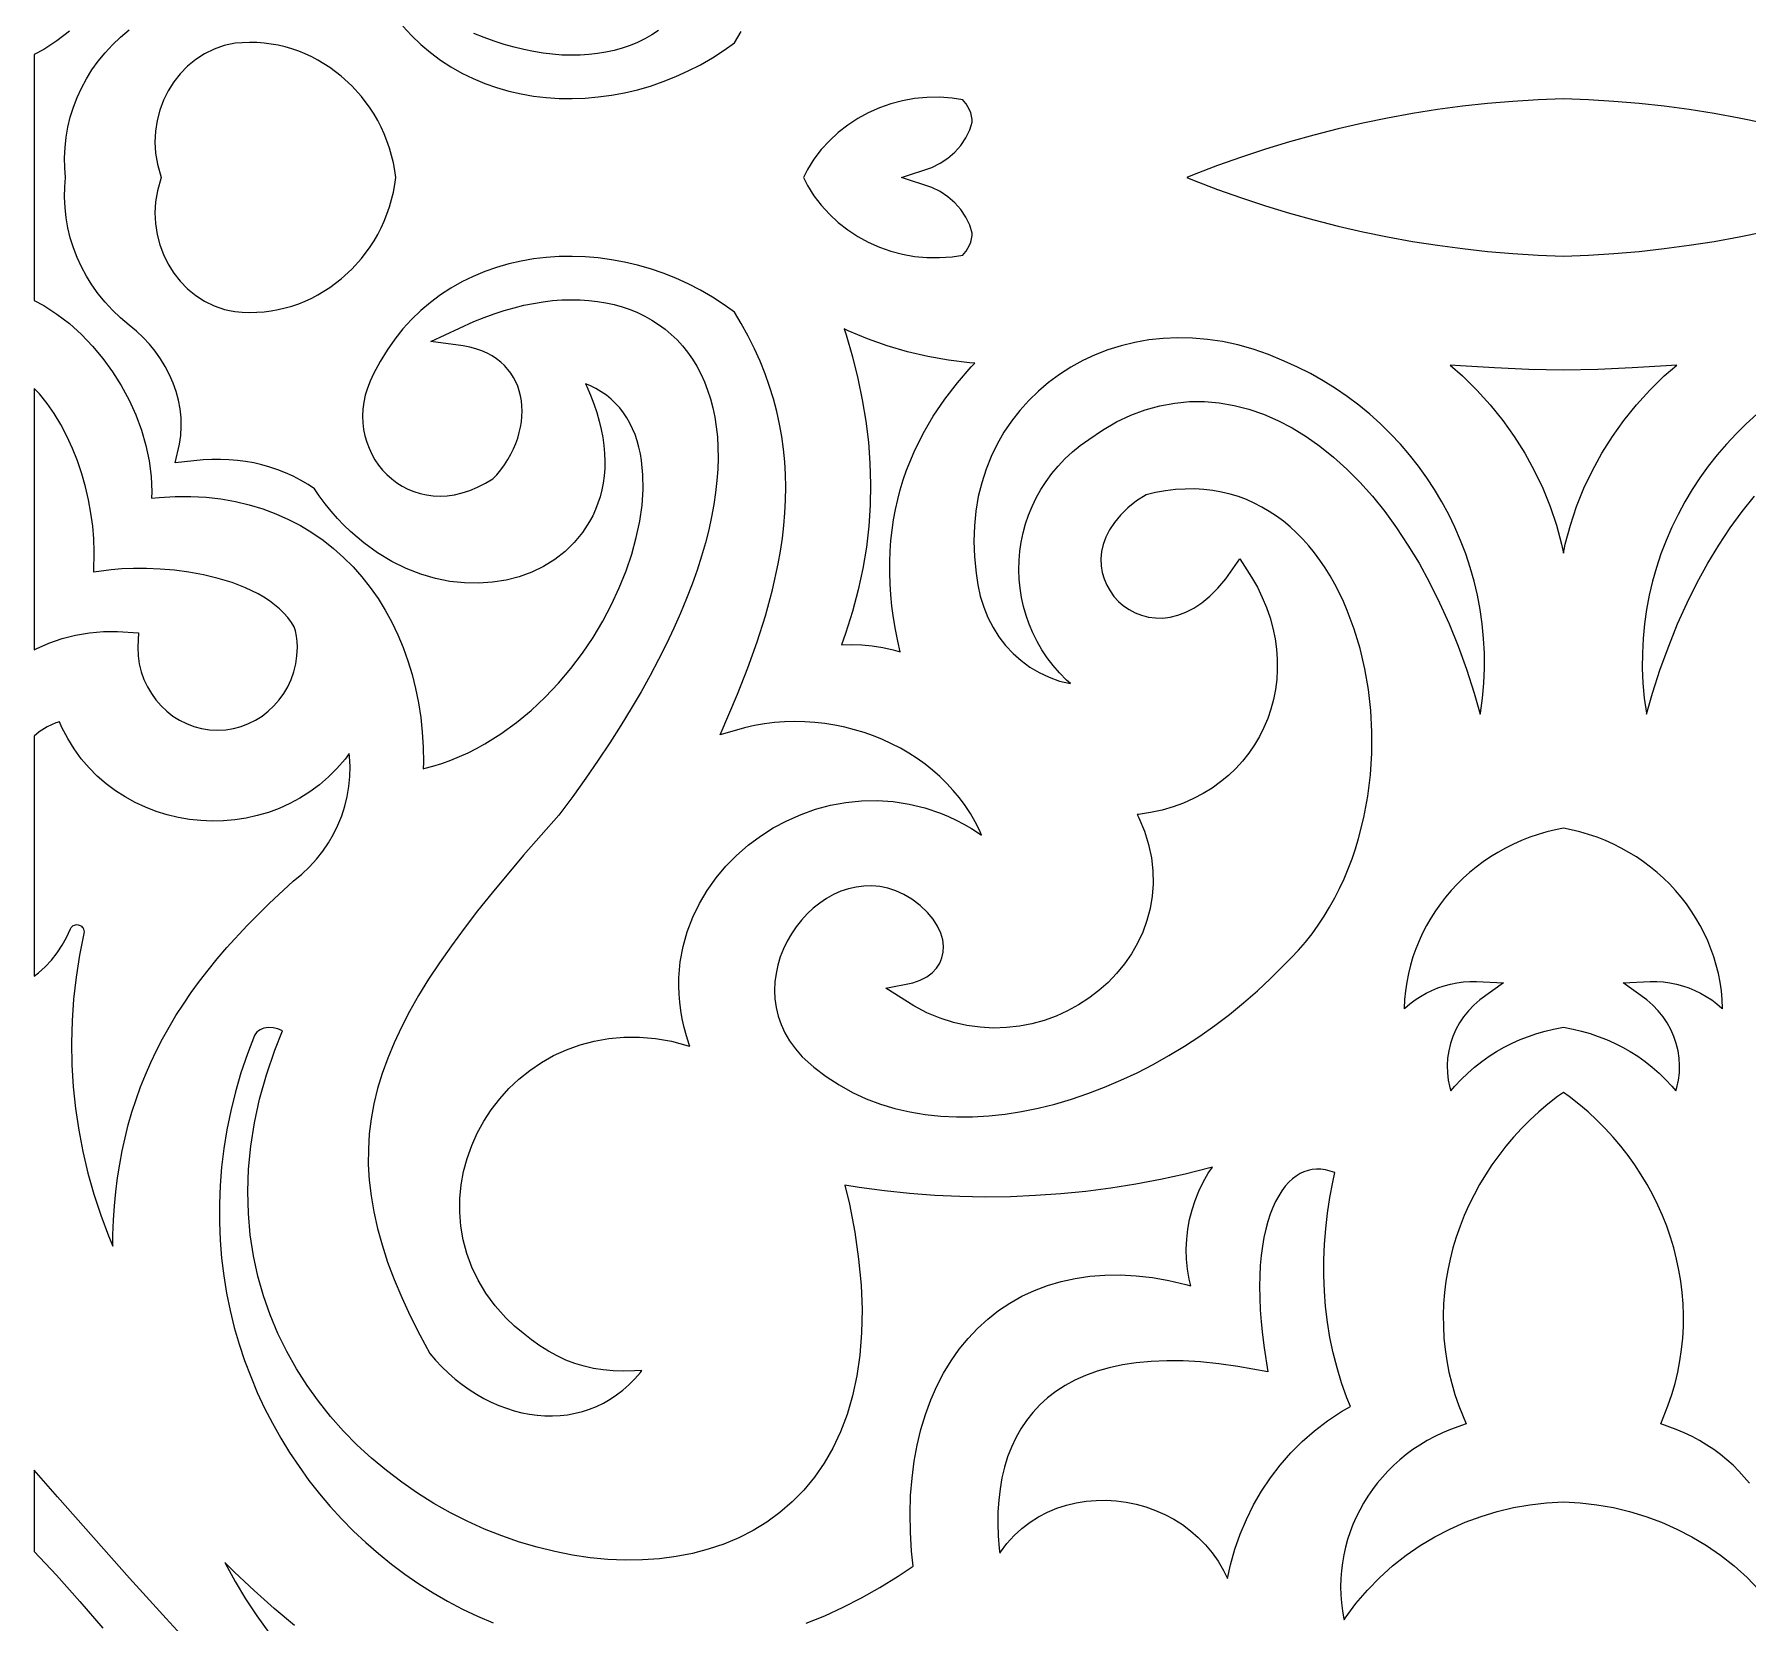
# Model space of a CAD drawing. Extents: x -375 to 375, y -1025 to 1025.
# Drawn here: x -265 to -192.2, y -502.1 to -434.5 of the extents above; entities that cross this region are included whole.
import ezdxf

# ---------------------------------------------------------------- set-up
doc = ezdxf.new("R2010")
doc.units = 0
doc.layers.add('LAYER_10', color=1, linetype='CONTINUOUS')

msp = doc.modelspace()

# ---------------------------------------------------------------- linework, layer by layer
at = {"layer": 'LAYER_10'}
for points in [[(-263.505, -434.41), (-264.038, -434.821), (-264.596, -435.181), (-265, -435.394), (-264.998, -440.626), (-265, -445.858), (-264.596, -446.071), (-264.038, -446.432), (-263.505, -446.842), (-262.999, -447.297), (-262.524, -447.793), (-262.08, -448.324), (-261.672, -448.887), (-261.301, -449.477), (-260.971, -450.089), (-260.685, -450.72), (-260.444, -451.365), (-260.253, -452.019), (-260.114, -452.678), (-260.031, -453.339), (-260.007, -453.992), (-260.017, -454.263), (-259.687, -454.227), (-259.006, -454.189), (-258.341, -454.188), (-257.694, -454.224), (-257.064, -454.297), (-256.453, -454.404), (-255.86, -454.545), (-255.287, -454.719), (-254.733, -454.926), (-254.199, -455.163), (-253.686, -455.431), (-253.195, -455.728), (-252.725, -456.053), (-252.278, -456.405), (-251.853, -456.783), (-251.451, -457.186), (-251.073, -457.613), (-250.718, -458.062), (-250.388, -458.534), (-250.083, -459.026), (-249.803, -459.537), (-249.548, -460.067), (-249.319, -460.615), (-249.116, -461.18), (-248.939, -461.759), (-248.79, -462.354), (-248.667, -462.962), (-248.572, -463.582), (-248.505, -464.214), (-248.466, -464.857), (-248.455, -465.509), (-248.463, -465.769), (-248.439, -465.764), (-248.051, -465.66), (-247.669, -465.54), (-247.292, -465.403), (-246.922, -465.252), (-246.557, -465.085), (-246.198, -464.905), (-245.849, -464.712), (-245.162, -464.283), (-244.506, -463.807), (-243.879, -463.287), (-243.284, -462.727), (-242.722, -462.132), (-242.194, -461.506), (-241.702, -460.854), (-241.249, -460.18), (-240.834, -459.488), (-240.461, -458.785), (-240.13, -458.073), (-239.843, -457.358), (-239.602, -456.644), (-239.408, -455.937), (-239.262, -455.24), (-239.165, -454.559), (-239.12, -453.899), (-239.126, -453.265), (-239.185, -452.656), (-239.234, -452.37), (-239.296, -452.09), (-239.372, -451.819), (-239.462, -451.559), (-239.565, -451.309), (-239.682, -451.071), (-239.812, -450.844), (-239.956, -450.628), (-240.115, -450.425), (-240.287, -450.233), (-240.475, -450.055), (-240.677, -449.889), (-240.895, -449.737), (-241.129, -449.598), (-241.379, -449.473), (-241.57, -449.395), (-241.515, -449.508), (-241.351, -449.885), (-241.207, -450.257), (-241.084, -450.623), (-240.98, -450.983), (-240.896, -451.336), (-240.831, -451.684), (-240.784, -452.024), (-240.756, -452.358), (-240.745, -452.684), (-240.752, -453.004), (-240.777, -453.315), (-240.818, -453.619), (-240.875, -453.914), (-240.948, -454.201), (-241.037, -454.479), (-241.14, -454.748), (-241.258, -455.007), (-241.391, -455.261), (-241.691, -455.726), (-242.043, -456.152), (-242.439, -456.535), (-242.875, -456.873), (-243.348, -457.165), (-243.852, -457.408), (-244.384, -457.603), (-244.94, -457.747), (-245.517, -457.841), (-246.11, -457.882), (-246.715, -457.869), (-247.33, -457.801), (-247.95, -457.676), (-248.571, -457.494), (-249.189, -457.254), (-249.802, -456.952), (-250.404, -456.59), (-250.992, -456.164), (-251.56, -455.677), (-251.84, -455.405), (-252.111, -455.12), (-252.376, -454.818), (-252.634, -454.499), (-252.885, -454.163), (-253.091, -453.865), (-253.361, -453.687), (-253.677, -453.501), (-253.998, -453.333), (-254.323, -453.184), (-254.653, -453.053), (-254.986, -452.939), (-255.325, -452.843), (-255.667, -452.764), (-256.014, -452.702), (-256.366, -452.656), (-256.723, -452.626), (-257.084, -452.613), (-257.45, -452.615), (-257.818, -452.633), (-259.01, -452.761), (-258.823, -451.959), (-258.771, -451.591), (-258.751, -451.219), (-258.762, -450.845), (-258.804, -450.47), (-258.874, -450.098), (-258.973, -449.729), (-259.1, -449.367), (-259.252, -449.012), (-259.429, -448.667), (-259.631, -448.334), (-259.855, -448.016), (-260.102, -447.713), (-260.368, -447.428), (-260.654, -447.163), (-260.971, -446.91), (-261.335, -446.599), (-261.676, -446.269), (-261.992, -445.925), (-262.282, -445.568), (-262.547, -445.197), (-262.785, -444.816), (-262.996, -444.424), (-263.181, -444.022), (-263.338, -443.611), (-263.468, -443.194), (-263.571, -442.769), (-263.646, -442.34), (-263.693, -441.906), (-263.711, -441.469), (-263.702, -441.029), (-263.667, -440.626), (-263.702, -440.223), (-263.711, -439.784), (-263.693, -439.347), (-263.646, -438.913), (-263.571, -438.483), (-263.468, -438.059), (-263.338, -437.641), (-263.181, -437.231), (-262.996, -436.829), (-262.785, -436.437), (-262.547, -436.055), (-262.282, -435.685), (-261.992, -435.327), (-261.676, -434.983), (-261.335, -434.654), (-260.971, -434.342)], [(-249.332, -434.188), (-248.963, -434.592), (-248.573, -434.968), (-248.162, -435.316), (-247.733, -435.634), (-247.286, -435.924), (-246.823, -436.186), (-246.345, -436.419), (-245.853, -436.624), (-245.349, -436.801), (-244.833, -436.95), (-244.308, -437.07), (-243.774, -437.163), (-243.233, -437.227), (-242.686, -437.263), (-242.134, -437.272), (-241.58, -437.252), (-241.024, -437.204), (-240.468, -437.129), (-239.913, -437.026), (-239.36, -436.895), (-238.811, -436.737), (-238.267, -436.551), (-237.73, -436.338), (-237.201, -436.098), (-236.682, -435.83), (-236.173, -435.535), (-235.676, -435.214), (-235.236, -434.897), (-234.945, -434.413)], [(-238.459, -434.379), (-238.745, -434.564), (-239.044, -434.731), (-239.354, -434.88), (-239.675, -435.012), (-240.006, -435.126), (-240.346, -435.221), (-240.697, -435.299), (-241.055, -435.359), (-241.422, -435.401), (-241.797, -435.425), (-242.179, -435.431), (-242.568, -435.419), (-242.964, -435.389), (-243.365, -435.341), (-243.772, -435.274), (-244.185, -435.19), (-244.602, -435.088), (-245.023, -434.967), (-245.448, -434.829), (-245.877, -434.672), (-246.309, -434.497)], [(-191.476, -438.316), (-192.528, -438.1), (-193.584, -437.909), (-194.646, -437.742), (-195.712, -437.599), (-196.781, -437.482), (-197.854, -437.389), (-198.93, -437.321), (-200, -437.279), (-201.07, -437.321), (-202.146, -437.389), (-203.219, -437.482), (-204.288, -437.599), (-205.354, -437.742), (-206.416, -437.909), (-207.472, -438.1), (-208.524, -438.316), (-209.57, -438.556), (-210.61, -438.82), (-211.643, -439.109), (-212.669, -439.421), (-213.688, -439.758), (-214.699, -440.119), (-215.701, -440.503), (-216.001, -440.626), (-215.701, -440.749), (-214.699, -441.134), (-213.688, -441.494), (-212.669, -441.831), (-211.643, -442.143), (-210.61, -442.432), (-209.57, -442.696), (-208.524, -442.937), (-207.472, -443.152), (-206.416, -443.344), (-205.354, -443.511), (-204.288, -443.653), (-203.219, -443.77), (-202.146, -443.863), (-201.07, -443.931), (-200, -443.973), (-198.93, -443.931), (-197.854, -443.863), (-196.781, -443.77), (-195.712, -443.653), (-194.646, -443.511), (-193.584, -443.344), (-192.528, -443.152), (-191.476, -442.937)], [(-191.77, -450.691), (-192.223, -451.097), (-192.656, -451.522), (-193.071, -451.964), (-193.466, -452.424), (-193.841, -452.9), (-194.195, -453.391), (-194.528, -453.897), (-194.838, -454.418), (-195.127, -454.951), (-195.392, -455.497), (-195.633, -456.056), (-195.85, -456.625), (-196.042, -457.204), (-196.209, -457.793), (-196.35, -458.391), (-196.464, -458.997), (-196.551, -459.61), (-196.611, -460.23), (-196.642, -460.856), (-196.644, -461.487), (-196.617, -462.122), (-196.56, -462.762), (-196.472, -463.404), (-196.465, -463.443), (-196.209, -462.551), (-195.879, -461.532), (-195.523, -460.551), (-195.142, -459.611), (-194.738, -458.71), (-194.311, -457.849), (-193.863, -457.031), (-193.395, -456.254), (-192.908, -455.52), (-192.404, -454.829), (-191.882, -454.183)], [(-232.181, -502.103), (-231.399, -501.78), (-230.616, -501.42), (-229.833, -501.02), (-229.05, -500.58), (-228.27, -500.1), (-227.64, -499.679), (-227.707, -499.041), (-227.756, -498.231), (-227.769, -497.442), (-227.746, -496.677), (-227.688, -495.935), (-227.596, -495.217), (-227.469, -494.525), (-227.309, -493.858), (-227.116, -493.219), (-226.891, -492.606), (-226.634, -492.022), (-226.347, -491.468), (-226.029, -490.944), (-225.681, -490.45), (-225.304, -489.989), (-224.9, -489.562), (-224.467, -489.168), (-224.009, -488.809), (-223.524, -488.486), (-223.015, -488.2), (-222.482, -487.952), (-221.926, -487.742), (-221.348, -487.571), (-220.75, -487.44), (-220.131, -487.35), (-219.493, -487.301), (-218.837, -487.293), (-218.163, -487.328), (-217.472, -487.406), (-216.765, -487.528), (-216.043, -487.693), (-215.84, -487.751), (-215.908, -487.466), (-215.978, -487.043), (-216.018, -486.618), (-216.028, -486.193), (-216.01, -485.77), (-215.963, -485.35), (-215.887, -484.934), (-215.783, -484.525), (-215.652, -484.122), (-215.493, -483.728), (-215.307, -483.344), (-215.094, -482.971), (-214.918, -482.706), (-215.032, -482.738), (-216.074, -483), (-217.123, -483.23), (-218.177, -483.43), (-219.236, -483.599), (-220.299, -483.737), (-221.365, -483.844), (-222.434, -483.92), (-223.505, -483.965), (-224.577, -483.978), (-225.649, -483.961), (-226.721, -483.912), (-227.792, -483.832), (-228.861, -483.721), (-229.928, -483.578), (-230.54, -483.478), (-230.351, -484.277), (-230.122, -485.477), (-229.957, -486.625), (-229.854, -487.72), (-229.812, -488.763), (-229.829, -489.755), (-229.903, -490.696), (-230.031, -491.587), (-230.212, -492.428), (-230.444, -493.22), (-230.724, -493.963), (-231.051, -494.656), (-231.422, -495.301), (-231.835, -495.897), (-232.287, -496.445), (-232.777, -496.945), (-233.3, -497.396), (-233.856, -497.801), (-234.441, -498.158), (-235.053, -498.47), (-235.689, -498.735), (-236.347, -498.956), (-237.024, -499.134), (-237.719, -499.268), (-238.428, -499.359), (-239.151, -499.409), (-239.883, -499.418), (-240.625, -499.387), (-241.372, -499.316), (-242.123, -499.206), (-242.876, -499.058), (-243.629, -498.873), (-244.379, -498.65), (-245.125, -498.391), (-245.864, -498.097), (-246.594, -497.767), (-247.313, -497.403), (-248.019, -497.005), (-248.709, -496.573), (-249.381, -496.109), (-250.034, -495.612), (-250.664, -495.084), (-251.271, -494.525), (-251.85, -493.934), (-252.401, -493.314), (-252.92, -492.664), (-253.406, -491.986), (-253.857, -491.279), (-254.269, -490.544), (-254.642, -489.782), (-254.971, -488.994), (-255.256, -488.179), (-255.493, -487.34), (-255.681, -486.476), (-255.817, -485.589), (-255.899, -484.679), (-255.925, -483.747), (-255.892, -482.793), (-255.798, -481.819), (-255.642, -480.825), (-255.421, -479.812), (-255.132, -478.781), (-254.775, -477.732), (-254.446, -476.915), (-254.64, -476.832), (-254.847, -476.783), (-255.047, -476.773), (-255.241, -476.803), (-255.319, -476.829), (-255.397, -476.867), (-255.47, -476.914), (-255.537, -476.971), (-255.599, -477.04), (-255.645, -477.107), (-255.942, -477.891), (-256.213, -478.701), (-256.447, -479.51), (-256.647, -480.315), (-256.811, -481.116), (-256.941, -481.914), (-257.037, -482.706), (-257.1, -483.493), (-257.131, -484.274), (-257.13, -485.048), (-257.098, -485.815), (-257.036, -486.574), (-256.944, -487.325), (-256.823, -488.067), (-256.673, -488.798), (-256.496, -489.52), (-256.291, -490.23), (-256.059, -490.929), (-255.801, -491.616), (-255.518, -492.29), (-255.211, -492.95), (-254.879, -493.596), (-254.523, -494.228), (-254.145, -494.844), (-253.744, -495.444), (-253.322, -496.028), (-252.879, -496.594), (-252.415, -497.142), (-251.932, -497.672), (-251.43, -498.182), (-250.909, -498.673), (-250.37, -499.143), (-249.814, -499.592), (-249.242, -500.019), (-248.654, -500.424), (-248.05, -500.805), (-247.432, -501.164), (-246.8, -501.497), (-246.155, -501.806), (-245.496, -502.09)], [(-192.087, -496.148), (-192.308, -495.884), (-192.542, -495.63), (-192.789, -495.386), (-193.049, -495.153), (-193.321, -494.931), (-193.606, -494.721), (-193.903, -494.523), (-194.212, -494.338), (-194.532, -494.167), (-194.864, -494.009), (-195.206, -493.866), (-195.864, -493.628), (-195.556, -492.852), (-195.393, -492.379), (-195.253, -491.902), (-195.137, -491.423), (-195.043, -490.941), (-194.973, -490.458), (-194.924, -489.974), (-194.898, -489.49), (-194.893, -489.007), (-194.91, -488.524), (-194.948, -488.042), (-195.007, -487.563), (-195.086, -487.087), (-195.186, -486.614), (-195.307, -486.145), (-195.447, -485.681), (-195.607, -485.222), (-195.786, -484.769), (-195.984, -484.323), (-196.201, -483.883), (-196.436, -483.452), (-196.69, -483.029), (-196.962, -482.615), (-197.251, -482.211), (-197.558, -481.818), (-197.881, -481.435), (-198.222, -481.064), (-198.579, -480.706), (-198.953, -480.36), (-199.342, -480.028), (-199.748, -479.71), (-200, -479.528), (-200.252, -479.71), (-200.657, -480.028), (-201.047, -480.36), (-201.421, -480.706), (-201.778, -481.064), (-202.118, -481.435), (-202.442, -481.818), (-202.749, -482.211), (-203.038, -482.615), (-203.31, -483.029), (-203.564, -483.452), (-203.799, -483.883), (-204.016, -484.323), (-204.214, -484.769), (-204.393, -485.222), (-204.553, -485.681), (-204.693, -486.145), (-204.813, -486.614), (-204.914, -487.087), (-204.993, -487.563), (-205.052, -488.042), (-205.09, -488.524), (-205.107, -489.007), (-205.102, -489.49), (-205.076, -489.974), (-205.027, -490.458), (-204.956, -490.941), (-204.863, -491.423), (-204.747, -491.902), (-204.607, -492.379), (-204.444, -492.852), (-204.135, -493.628), (-204.794, -493.866), (-205.136, -494.009), (-205.468, -494.167), (-205.788, -494.338), (-206.097, -494.523), (-206.394, -494.721), (-206.679, -494.931), (-206.951, -495.153), (-207.211, -495.386), (-207.458, -495.63), (-207.692, -495.884), (-207.913, -496.148), (-208.12, -496.421), (-208.314, -496.702), (-208.493, -496.991), (-208.659, -497.288), (-208.809, -497.592), (-208.945, -497.902), (-209.066, -498.218), (-209.171, -498.539), (-209.261, -498.865), (-209.335, -499.195), (-209.393, -499.529), (-209.435, -499.866), (-209.46, -500.205), (-209.468, -500.547), (-209.46, -500.89), (-209.434, -501.234), (-209.39, -501.579), (-209.329, -501.924), (-209.321, -501.959), (-209.274, -501.887), (-208.817, -501.269), (-208.327, -500.693), (-207.806, -500.157), (-207.257, -499.663), (-206.682, -499.209), (-206.084, -498.797), (-205.464, -498.426), (-204.825, -498.096), (-204.17, -497.807), (-203.5, -497.56), (-202.817, -497.353), (-202.125, -497.187), (-201.425, -497.062), (-200.719, -496.978), (-200, -496.935), (-199.281, -496.978), (-198.575, -497.062), (-197.875, -497.187), (-197.182, -497.353), (-196.5, -497.56), (-195.83, -497.807), (-195.175, -498.096), (-194.536, -498.426), (-193.916, -498.797), (-193.318, -499.209), (-192.743, -499.663), (-192.194, -500.157), (-191.673, -500.693)], [(-257.829, -503.601), (-259.396, -501.899), (-260.949, -500.186), (-262.489, -498.461), (-264.014, -496.725), (-264.998, -495.587), (-264.998, -499.046), (-264.062, -500.056), (-263.063, -501.175), (-262.084, -502.311)], [(-253.944, -502.203), (-254.805, -501.468), (-255.652, -500.708), (-256.488, -499.926), (-256.9, -499.523), (-256.885, -499.553), (-256.465, -500.321), (-256.015, -501.066), (-255.538, -501.79), (-255.034, -502.491)]]:
    msp.add_lwpolyline(points, dxfattribs=at)
for points in [[(-251.093, -444.074), (-250.723, -443.576), (-250.557, -443.317), (-250.401, -443.046), (-250.257, -442.766), (-250.126, -442.477), (-250.007, -442.181), (-249.902, -441.876), (-249.81, -441.565), (-249.732, -441.246), (-249.669, -440.92), (-249.626, -440.626), (-249.669, -440.332), (-249.732, -440.007), (-249.81, -439.688), (-249.902, -439.376), (-250.007, -439.072), (-250.126, -438.775), (-250.257, -438.487), (-250.401, -438.207), (-250.557, -437.936), (-250.723, -437.677), (-251.093, -437.179), (-251.502, -436.724), (-251.948, -436.313), (-252.429, -435.948), (-252.944, -435.631), (-253.208, -435.494), (-253.481, -435.369), (-253.76, -435.257), (-254.045, -435.159), (-254.334, -435.076), (-254.629, -435.007), (-254.928, -434.954), (-255.232, -434.915), (-255.539, -434.892), (-255.849, -434.886), (-256.162, -434.895), (-256.466, -434.921), (-256.924, -435.021), (-257.358, -435.173), (-257.763, -435.371), (-258.139, -435.613), (-258.483, -435.895), (-258.794, -436.213), (-259.07, -436.563), (-259.309, -436.941), (-259.508, -437.345), (-259.666, -437.768), (-259.78, -438.209), (-259.849, -438.662), (-259.871, -439.124), (-259.843, -439.59), (-259.765, -440.058), (-259.605, -440.626), (-259.765, -441.194), (-259.843, -441.662), (-259.871, -442.129), (-259.849, -442.59), (-259.78, -443.044), (-259.666, -443.484), (-259.508, -443.908), (-259.309, -444.311), (-259.07, -444.69), (-258.794, -445.04), (-258.483, -445.357), (-258.139, -445.639), (-257.763, -445.881), (-257.358, -446.08), (-256.92, -446.233), (-256.698, -446.289), (-256.47, -446.331), (-256.162, -446.357), (-255.849, -446.367), (-255.539, -446.36), (-255.232, -446.337), (-254.928, -446.299), (-254.629, -446.245), (-254.334, -446.176), (-254.045, -446.093), (-253.76, -445.995), (-253.481, -445.884), (-253.208, -445.758), (-252.944, -445.621), (-252.429, -445.304), (-251.948, -444.939), (-251.502, -444.528)], [(-227.053, -444.03), (-226.523, -444.035), (-225.988, -443.996), (-225.535, -443.924), (-225.486, -443.875), (-225.393, -443.759), (-225.313, -443.636), (-225.246, -443.507), (-225.194, -443.372), (-225.156, -443.233), (-225.133, -443.09), (-225.127, -442.987), (-225.237, -442.654), (-225.406, -442.308), (-225.62, -441.989), (-225.875, -441.7), (-226.168, -441.445), (-226.495, -441.229), (-226.852, -441.054), (-228.129, -440.626), (-226.852, -440.198), (-226.495, -440.023), (-226.168, -439.807), (-225.875, -439.552), (-225.62, -439.264), (-225.406, -438.945), (-225.235, -438.594), (-225.17, -438.417), (-225.127, -438.271), (-225.133, -438.162), (-225.156, -438.019), (-225.194, -437.88), (-225.246, -437.745), (-225.313, -437.616), (-225.393, -437.493), (-225.486, -437.377), (-225.535, -437.329), (-225.988, -437.257), (-226.523, -437.217), (-227.053, -437.223), (-227.576, -437.271), (-228.089, -437.362), (-228.591, -437.493), (-229.077, -437.664), (-229.547, -437.873), (-229.996, -438.118), (-230.423, -438.4), (-230.825, -438.715), (-231.199, -439.063), (-231.544, -439.442), (-231.856, -439.852), (-232.133, -440.291), (-232.305, -440.626), (-232.133, -440.961), (-231.856, -441.4), (-231.544, -441.81), (-231.199, -442.189), (-230.825, -442.538), (-230.423, -442.853), (-229.996, -443.134), (-229.547, -443.38), (-229.077, -443.589), (-228.591, -443.759), (-228.089, -443.891), (-227.576, -443.981)], [(-230.497, -467.202), (-229.835, -467.134), (-229.165, -467.12), (-228.49, -467.164), (-227.813, -467.267), (-227.139, -467.431), (-226.472, -467.657), (-226.137, -467.796), (-225.808, -467.951), (-225.482, -468.122), (-225.159, -468.31), (-224.84, -468.516), (-224.728, -468.595), (-224.819, -468.385), (-225.002, -468.021), (-225.206, -467.668), (-225.43, -467.328), (-225.672, -467.001), (-225.933, -466.688), (-226.21, -466.388), (-226.503, -466.102), (-226.812, -465.831), (-227.136, -465.575), (-227.473, -465.334), (-227.822, -465.109), (-228.184, -464.899), (-228.556, -464.707), (-228.938, -464.53), (-229.329, -464.371), (-229.729, -464.23), (-230.135, -464.107), (-230.548, -464.001), (-230.966, -463.915), (-231.388, -463.847), (-231.813, -463.799), (-232.242, -463.77), (-232.671, -463.761), (-233.102, -463.773), (-233.532, -463.805), (-233.961, -463.858), (-234.387, -463.933), (-234.811, -464.029), (-235.849, -464.32), (-235.11, -462.601), (-234.665, -461.483), (-234.265, -460.37), (-233.914, -459.262), (-233.616, -458.16), (-233.376, -457.06), (-233.28, -456.515), (-233.2, -455.97), (-233.138, -455.426), (-233.093, -454.883), (-233.066, -454.341), (-233.058, -453.8), (-233.069, -453.26), (-233.1, -452.722), (-233.152, -452.184), (-233.226, -451.647), (-233.321, -451.111), (-233.438, -450.576), (-233.579, -450.041), (-233.743, -449.507), (-233.932, -448.973), (-234.146, -448.439), (-234.385, -447.906), (-234.652, -447.373), (-234.945, -446.839), (-235.236, -446.355), (-235.676, -446.039), (-236.173, -445.717), (-236.682, -445.422), (-237.201, -445.155), (-237.73, -444.914), (-238.267, -444.701), (-238.811, -444.515), (-239.36, -444.357), (-239.913, -444.226), (-240.468, -444.123), (-241.024, -444.048), (-241.58, -444), (-242.134, -443.981), (-242.686, -443.989), (-243.233, -444.025), (-243.774, -444.09), (-244.308, -444.182), (-244.833, -444.302), (-245.349, -444.451), (-245.853, -444.628), (-246.345, -444.833), (-246.823, -445.066), (-247.286, -445.328), (-247.733, -445.618), (-248.162, -445.937), (-248.573, -446.284), (-248.963, -446.66), (-249.332, -447.065), (-249.678, -447.498), (-250.001, -447.962), (-250.299, -448.454), (-250.573, -448.982), (-250.722, -449.288), (-250.839, -449.587), (-250.929, -449.886), (-250.992, -450.183), (-251.029, -450.478), (-251.042, -450.77), (-251.031, -451.057), (-250.998, -451.339), (-250.942, -451.615), (-250.866, -451.882), (-250.769, -452.141), (-250.652, -452.39), (-250.517, -452.628), (-250.364, -452.853), (-250.194, -453.065), (-250.008, -453.262), (-249.807, -453.442), (-249.592, -453.606), (-249.363, -453.751), (-249.121, -453.877), (-248.868, -453.982), (-248.603, -454.065), (-248.328, -454.126), (-248.043, -454.162), (-247.749, -454.173), (-247.445, -454.158), (-247.134, -454.114), (-246.815, -454.041), (-246.489, -453.937), (-246.156, -453.801), (-245.818, -453.63), (-245.504, -453.441), (-245.341, -453.263), (-245.169, -453.054), (-245.012, -452.838), (-244.87, -452.618), (-244.742, -452.394), (-244.629, -452.166), (-244.532, -451.936), (-244.449, -451.705), (-244.382, -451.474), (-244.329, -451.242), (-244.292, -451.012), (-244.269, -450.784), (-244.262, -450.559), (-244.27, -450.338), (-244.292, -450.121), (-244.33, -449.909), (-244.383, -449.703), (-244.45, -449.504), (-244.533, -449.312), (-244.63, -449.127), (-244.743, -448.951), (-244.87, -448.784), (-245.014, -448.626), (-245.173, -448.479), (-245.349, -448.341), (-245.542, -448.215), (-245.752, -448.101), (-245.98, -448), (-246.226, -447.913), (-246.49, -447.841), (-246.773, -447.785), (-248.137, -447.607), (-246.311, -446.757), (-245.877, -446.581), (-245.448, -446.424), (-245.023, -446.285), (-244.602, -446.164), (-244.185, -446.062), (-243.772, -445.978), (-243.365, -445.912), (-242.964, -445.864), (-242.568, -445.834), (-242.179, -445.822), (-241.797, -445.827), (-241.422, -445.851), (-241.055, -445.893), (-240.697, -445.953), (-240.346, -446.031), (-240.006, -446.127), (-239.675, -446.24), (-239.354, -446.372), (-239.044, -446.521), (-238.745, -446.689), (-238.459, -446.874), (-238.184, -447.077), (-237.923, -447.297), (-237.676, -447.534), (-237.443, -447.789), (-237.225, -448.061), (-237.023, -448.349), (-236.836, -448.654), (-236.665, -448.975), (-236.511, -449.312), (-236.375, -449.664), (-236.256, -450.032), (-236.155, -450.416), (-236.072, -450.814), (-236.008, -451.228), (-235.963, -451.656), (-235.938, -452.099), (-235.932, -452.557), (-235.946, -453.029), (-235.98, -453.515), (-236.035, -454.016), (-236.112, -454.531), (-236.21, -455.06), (-236.33, -455.603), (-236.472, -456.161), (-236.636, -456.732), (-236.824, -457.317), (-237.036, -457.917), (-237.271, -458.53), (-237.53, -459.157), (-237.815, -459.797), (-238.124, -460.451), (-238.459, -461.119), (-238.82, -461.801), (-239.207, -462.496), (-239.621, -463.204), (-240.063, -463.926), (-240.532, -464.661), (-241.029, -465.409), (-241.554, -466.171), (-242.109, -466.946), (-242.699, -467.742), (-244.198, -469.445), (-245.539, -471.046), (-246.153, -471.814), (-246.73, -472.564), (-247.27, -473.297), (-247.771, -474.015), (-248.235, -474.718), (-248.66, -475.408), (-249.047, -476.088), (-249.395, -476.757), (-249.705, -477.418), (-249.977, -478.072), (-250.21, -478.721), (-250.405, -479.367), (-250.561, -480.01), (-250.679, -480.653), (-250.758, -481.298), (-250.798, -481.947), (-250.8, -482.601), (-250.762, -483.263), (-250.686, -483.933), (-250.569, -484.615), (-250.413, -485.31), (-250.216, -486.018), (-249.979, -486.743), (-249.7, -487.486), (-249.381, -488.247), (-249.019, -489.029), (-248.615, -489.833), (-248.183, -490.635), (-247.942, -490.917), (-247.674, -491.202), (-247.397, -491.469), (-247.111, -491.719), (-246.817, -491.952), (-246.515, -492.166), (-246.208, -492.362), (-245.895, -492.54), (-245.578, -492.699), (-245.256, -492.84), (-244.932, -492.962), (-244.605, -493.064), (-244.278, -493.148), (-243.949, -493.211), (-243.621, -493.256), (-243.294, -493.28), (-242.969, -493.284), (-242.647, -493.269), (-242.328, -493.233), (-242.013, -493.176), (-241.702, -493.099), (-241.398, -493.001), (-241.099, -492.882), (-240.807, -492.742), (-240.523, -492.58), (-240.247, -492.396), (-239.979, -492.19), (-239.721, -491.962), (-239.473, -491.71), (-239.236, -491.435), (-239.174, -491.353), (-239.485, -491.375), (-239.945, -491.385), (-240.389, -491.371), (-240.816, -491.331), (-241.23, -491.266), (-241.631, -491.174), (-242.022, -491.055), (-242.403, -490.909), (-242.776, -490.736), (-243.142, -490.536), (-243.504, -490.309), (-243.864, -490.054), (-244.222, -489.773), (-244.583, -489.464), (-244.954, -489.12), (-245.409, -488.604), (-245.8, -488.07), (-246.13, -487.52), (-246.401, -486.956), (-246.613, -486.382), (-246.769, -485.8), (-246.869, -485.215), (-246.915, -484.629), (-246.91, -484.045), (-246.855, -483.466), (-246.751, -482.896), (-246.601, -482.337), (-246.406, -481.791), (-246.169, -481.263), (-245.89, -480.754), (-245.571, -480.267), (-245.215, -479.804), (-244.823, -479.37), (-244.396, -478.966), (-243.936, -478.596), (-243.444, -478.262), (-242.923, -477.967), (-242.375, -477.713), (-241.8, -477.505), (-241.2, -477.345), (-240.579, -477.235), (-239.937, -477.179), (-239.276, -477.179), (-238.598, -477.237), (-237.906, -477.358), (-237.201, -477.543), (-237.128, -477.568), (-237.159, -477.486), (-237.276, -477.124), (-237.375, -476.765), (-237.455, -476.407), (-237.517, -476.052), (-237.562, -475.699), (-237.59, -475.35), (-237.601, -475.003), (-237.596, -474.66), (-237.574, -474.321), (-237.537, -473.983), (-237.418, -473.331), (-237.24, -472.697), (-237.009, -472.085), (-236.726, -471.499), (-236.395, -470.941), (-236.02, -470.412), (-235.603, -469.915), (-235.148, -469.452), (-234.658, -469.024), (-234.136, -468.634), (-233.584, -468.284), (-233.007, -467.976), (-232.407, -467.711), (-231.786, -467.493), (-231.149, -467.322)], [(-229.63, -456.346), (-229.78, -457.25), (-229.976, -458.162), (-230.219, -459.084), (-230.51, -460.018), (-230.681, -460.498), (-230.272, -460.481), (-229.823, -460.493), (-229.376, -460.535), (-228.932, -460.606), (-228.494, -460.707), (-228.187, -460.799), (-228.292, -460.345), (-228.392, -459.844), (-228.475, -459.349), (-228.54, -458.861), (-228.589, -458.379), (-228.621, -457.903), (-228.637, -457.433), (-228.636, -456.97), (-228.619, -456.513), (-228.586, -456.062), (-228.537, -455.617), (-228.472, -455.179), (-228.392, -454.746), (-228.297, -454.32), (-228.186, -453.901), (-228.061, -453.487), (-227.92, -453.078), (-227.598, -452.285), (-227.218, -451.514), (-226.784, -450.769), (-226.297, -450.048), (-225.76, -449.351), (-225.173, -448.679), (-225.017, -448.519), (-225.241, -448.505), (-226.132, -448.399), (-227.014, -448.243), (-227.884, -448.04), (-228.742, -447.788), (-229.584, -447.49), (-230.408, -447.145), (-230.57, -447.066), (-230.488, -447.322), (-230.223, -448.252), (-229.995, -449.171), (-229.806, -450.08), (-229.656, -450.982), (-229.545, -451.878), (-229.477, -452.771), (-229.45, -453.662), (-229.466, -454.554), (-229.526, -455.448)], [(-222.317, -449.707), (-222.726, -450.104), (-223.107, -450.53), (-223.459, -450.981), (-223.78, -451.458), (-224.068, -451.96), (-224.323, -452.486), (-224.542, -453.034), (-224.725, -453.605), (-224.87, -454.196), (-224.974, -454.808), (-225.037, -455.439), (-225.058, -456.088), (-225.033, -456.755), (-224.962, -457.445), (-224.893, -457.951), (-224.786, -458.434), (-224.641, -458.898), (-224.459, -459.341), (-224.242, -459.762), (-223.991, -460.158), (-223.708, -460.526), (-223.395, -460.865), (-223.052, -461.171), (-222.681, -461.444), (-222.283, -461.681), (-221.86, -461.879), (-221.412, -462.037), (-220.951, -462.149), (-221.12, -461.997), (-221.416, -461.694), (-221.689, -461.377), (-221.938, -461.048), (-222.165, -460.706), (-222.367, -460.355), (-222.547, -459.994), (-222.702, -459.626), (-222.835, -459.25), (-222.944, -458.868), (-223.029, -458.482), (-223.091, -458.093), (-223.129, -457.7), (-223.143, -457.307), (-223.134, -456.914), (-223.102, -456.521), (-223.046, -456.131), (-222.966, -455.743), (-222.863, -455.36), (-222.736, -454.983), (-222.585, -454.612), (-222.411, -454.249), (-222.214, -453.895), (-221.992, -453.551), (-221.748, -453.218), (-221.48, -452.897), (-221.188, -452.59), (-220.873, -452.298), (-220.535, -452.021), (-220.179, -451.765), (-219.596, -451.365), (-218.996, -451.019), (-218.387, -450.732), (-217.771, -450.502), (-217.148, -450.33), (-216.521, -450.216), (-215.89, -450.158), (-215.259, -450.156), (-214.628, -450.21), (-213.999, -450.318), (-213.374, -450.479), (-212.754, -450.692), (-212.14, -450.958), (-211.533, -451.274), (-210.935, -451.639), (-210.347, -452.054), (-209.771, -452.516), (-209.206, -453.026), (-208.655, -453.582), (-208.118, -454.183), (-207.596, -454.829), (-207.091, -455.52), (-206.605, -456.254), (-206.137, -457.031), (-205.689, -457.849), (-205.262, -458.71), (-204.858, -459.611), (-204.477, -460.551), (-204.121, -461.532), (-203.791, -462.551), (-203.535, -463.443), (-203.528, -463.404), (-203.44, -462.762), (-203.383, -462.122), (-203.356, -461.487), (-203.358, -460.856), (-203.389, -460.23), (-203.449, -459.61), (-203.536, -458.997), (-203.65, -458.391), (-203.791, -457.793), (-203.958, -457.204), (-204.15, -456.625), (-204.367, -456.056), (-204.608, -455.497), (-204.873, -454.951), (-205.161, -454.418), (-205.472, -453.897), (-205.805, -453.391), (-206.159, -452.9), (-206.534, -452.424), (-206.929, -451.964), (-207.344, -451.522), (-207.777, -451.097), (-208.23, -450.691), (-208.7, -450.305), (-209.187, -449.938), (-209.691, -449.592), (-210.212, -449.268), (-210.748, -448.967), (-211.299, -448.688), (-211.866, -448.432), (-212.528, -448.156), (-213.184, -447.927), (-213.838, -447.744), (-214.488, -447.605), (-215.132, -447.509), (-215.769, -447.455), (-216.397, -447.442), (-217.015, -447.47), (-217.622, -447.536), (-218.216, -447.639), (-218.795, -447.78), (-219.358, -447.956), (-219.904, -448.167), (-220.43, -448.412), (-220.937, -448.689), (-221.421, -448.998), (-221.881, -449.338)], [(-200, -456.599), (-199.922, -456.224), (-199.703, -455.414), (-199.437, -454.62), (-199.124, -453.844), (-198.765, -453.087), (-198.361, -452.352), (-197.914, -451.64), (-197.425, -450.953), (-196.893, -450.293), (-196.321, -449.663), (-195.709, -449.063), (-195.182, -448.604), (-195.624, -448.639), (-197.079, -448.726), (-198.537, -448.784), (-200, -448.814), (-201.463, -448.784), (-202.921, -448.726), (-204.376, -448.639), (-204.818, -448.604), (-204.29, -449.063), (-203.679, -449.663), (-203.107, -450.293), (-202.575, -450.953), (-202.086, -451.64), (-201.639, -452.352), (-201.235, -453.087), (-200.876, -453.844), (-200.563, -454.62), (-200.297, -455.414), (-200.078, -456.224)], [(-259.045, -457.329), (-259.652, -457.276), (-260.234, -457.249), (-260.781, -457.246), (-261.283, -457.266), (-261.728, -457.304), (-262.465, -457.41), (-262.448, -456.527), (-262.467, -455.996), (-262.515, -455.452), (-262.591, -454.898), (-262.695, -454.339), (-262.827, -453.779), (-262.985, -453.224), (-263.169, -452.677), (-263.378, -452.144), (-263.612, -451.628), (-263.87, -451.135), (-264.15, -450.668), (-264.453, -450.233), (-264.777, -449.832), (-264.998, -449.601), (-264.998, -460.705), (-264.926, -460.667), (-264.382, -460.429), (-263.82, -460.235), (-263.243, -460.088), (-262.655, -459.986), (-262.059, -459.932), (-261.458, -459.927), (-260.572, -459.993), (-260.603, -460.599), (-260.586, -460.96), (-260.534, -461.311), (-260.45, -461.649), (-260.336, -461.973), (-260.193, -462.282), (-260.023, -462.573), (-259.827, -462.844), (-259.608, -463.095), (-259.366, -463.323), (-259.105, -463.526), (-258.825, -463.702), (-258.529, -463.85), (-258.217, -463.969), (-257.892, -464.055), (-257.556, -464.109), (-257.209, -464.127), (-256.862, -464.109), (-256.525, -464.055), (-256.2, -463.969), (-255.889, -463.85), (-255.593, -463.702), (-255.313, -463.526), (-255.051, -463.323), (-254.81, -463.095), (-254.591, -462.844), (-254.395, -462.573), (-254.225, -462.282), (-254.082, -461.973), (-253.967, -461.649), (-253.883, -461.311), (-253.832, -460.96), (-253.814, -460.597), (-253.825, -460.355), (-253.854, -460.124), (-253.899, -459.907), (-253.95, -459.736), (-254.068, -459.545), (-254.219, -459.341), (-254.389, -459.148), (-254.576, -458.964), (-254.781, -458.791), (-255.001, -458.628), (-255.235, -458.474), (-255.48, -458.333), (-256.016, -458.073), (-256.586, -457.854), (-257.185, -457.672), (-257.801, -457.525), (-258.425, -457.411)], [(-233.517, -474.83), (-233.532, -475.193), (-233.516, -475.557), (-233.465, -475.921), (-233.379, -476.283), (-233.256, -476.642), (-233.094, -476.996), (-232.891, -477.343), (-232.646, -477.683), (-232.359, -478.011), (-231.862, -478.454), (-231.337, -478.857), (-230.79, -479.214), (-230.223, -479.528), (-229.638, -479.798), (-229.034, -480.027), (-228.414, -480.215), (-227.778, -480.363), (-227.129, -480.471), (-226.468, -480.541), (-225.796, -480.574), (-225.114, -480.569), (-224.424, -480.528), (-223.728, -480.453), (-223.028, -480.343), (-222.324, -480.2), (-221.618, -480.024), (-220.913, -479.817), (-220.208, -479.579), (-219.507, -479.311), (-218.811, -479.015), (-218.121, -478.691), (-217.438, -478.34), (-216.765, -477.963), (-216.103, -477.562), (-215.453, -477.136), (-214.817, -476.688), (-214.197, -476.218), (-213.593, -475.727), (-213.009, -475.216), (-212.444, -474.686), (-211.896, -474.132), (-211.564, -473.808), (-211.255, -473.478), (-210.961, -473.136), (-210.683, -472.782), (-210.419, -472.417), (-210.17, -472.041), (-209.936, -471.656), (-209.717, -471.261), (-209.512, -470.857), (-209.322, -470.446), (-209.146, -470.027), (-208.985, -469.601), (-208.838, -469.169), (-208.706, -468.734), (-208.482, -467.843), (-208.315, -466.94), (-208.202, -466.028), (-208.144, -465.112), (-208.139, -464.198), (-208.187, -463.29), (-208.287, -462.394), (-208.438, -461.516), (-208.638, -460.66), (-208.887, -459.832), (-209.185, -459.034), (-209.35, -458.653), (-209.527, -458.28), (-209.716, -457.918), (-209.916, -457.567), (-210.128, -457.228), (-210.35, -456.902), (-210.582, -456.589), (-210.826, -456.291), (-211.08, -456.006), (-211.344, -455.737), (-211.618, -455.484), (-211.903, -455.247), (-212.197, -455.027), (-212.501, -454.824), (-212.815, -454.639), (-213.139, -454.473), (-213.472, -454.325), (-213.815, -454.198), (-214.168, -454.09), (-214.53, -454.002), (-214.902, -453.937), (-215.284, -453.893), (-215.676, -453.871), (-216.078, -453.873), (-216.489, -453.899), (-216.911, -453.949), (-217.342, -454.025), (-217.739, -454.117), (-218.141, -454.381), (-218.514, -454.679), (-218.829, -454.984), (-219.087, -455.295), (-219.293, -455.607), (-219.45, -455.92), (-219.56, -456.23), (-219.628, -456.537), (-219.655, -456.839), (-219.645, -457.133), (-219.6, -457.42), (-219.521, -457.696), (-219.41, -457.959), (-219.27, -458.207), (-219.103, -458.438), (-218.909, -458.649), (-218.693, -458.838), (-218.456, -459.001), (-218.2, -459.137), (-217.927, -459.243), (-217.64, -459.317), (-217.34, -459.356), (-217.03, -459.358), (-216.71, -459.32), (-216.382, -459.24), (-216.048, -459.115), (-215.709, -458.94), (-215.367, -458.714), (-215.025, -458.432), (-214.685, -458.09), (-214.349, -457.686), (-213.76, -456.844), (-213.251, -457.627), (-213.009, -458.052), (-212.799, -458.483), (-212.618, -458.918), (-212.468, -459.357), (-212.348, -459.796), (-212.258, -460.237), (-212.197, -460.676), (-212.165, -461.114), (-212.162, -461.549), (-212.187, -461.978), (-212.24, -462.403), (-212.321, -462.82), (-212.429, -463.229), (-212.565, -463.628), (-212.727, -464.017), (-212.915, -464.394), (-213.129, -464.757), (-213.368, -465.106), (-213.633, -465.439), (-213.922, -465.755), (-214.235, -466.053), (-214.572, -466.331), (-214.932, -466.589), (-215.314, -466.824), (-215.719, -467.037), (-216.145, -467.225), (-216.593, -467.387), (-217.061, -467.524), (-217.549, -467.632), (-218.057, -467.712), (-218.121, -467.718), (-218.046, -467.861), (-217.809, -468.427), (-217.631, -468.991), (-217.512, -469.553), (-217.447, -470.108), (-217.437, -470.655), (-217.478, -471.192), (-217.567, -471.716), (-217.703, -472.225), (-217.883, -472.716), (-218.105, -473.189), (-218.365, -473.64), (-218.662, -474.069), (-218.993, -474.473), (-219.356, -474.851), (-219.748, -475.2), (-220.167, -475.52), (-220.611, -475.809), (-221.078, -476.064), (-221.565, -476.284), (-222.07, -476.467), (-222.591, -476.611), (-223.126, -476.715), (-223.672, -476.776), (-224.228, -476.792), (-224.789, -476.762), (-225.355, -476.684), (-225.923, -476.555), (-226.49, -476.375), (-227.053, -476.141), (-227.611, -475.852), (-228.803, -475.101), (-227.66, -474.868), (-227.336, -474.755), (-227.06, -474.61), (-226.831, -474.44), (-226.649, -474.248), (-226.51, -474.037), (-226.415, -473.809), (-226.361, -473.566), (-226.35, -473.308), (-226.385, -473.036), (-226.468, -472.754), (-226.602, -472.463), (-226.79, -472.169), (-227.034, -471.876), (-227.336, -471.588), (-227.695, -471.312), (-228.035, -471.115), (-228.379, -470.961), (-228.722, -470.85), (-229.063, -470.781), (-229.402, -470.75), (-229.738, -470.757), (-230.069, -470.798), (-230.395, -470.873), (-230.714, -470.98), (-231.024, -471.118), (-231.325, -471.284), (-231.613, -471.478), (-231.888, -471.696), (-232.148, -471.938), (-232.391, -472.201), (-232.615, -472.484), (-232.818, -472.784), (-232.999, -473.099), (-233.157, -473.427), (-233.288, -473.766), (-233.393, -474.115), (-233.47, -474.47)], [(-253.306, -469.943), (-253.009, -469.618), (-252.739, -469.275), (-252.496, -468.917), (-252.28, -468.545), (-252.092, -468.16), (-251.932, -467.764), (-251.801, -467.359), (-251.699, -466.945), (-251.627, -466.525), (-251.586, -466.1), (-251.576, -465.671), (-251.597, -465.24), (-251.613, -465.114), (-251.79, -465.355), (-252.132, -465.753), (-252.496, -466.118), (-252.882, -466.45), (-253.286, -466.749), (-253.707, -467.016), (-254.142, -467.25), (-254.591, -467.451), (-255.05, -467.621), (-255.518, -467.758), (-255.993, -467.864), (-256.473, -467.937), (-256.956, -467.98), (-257.441, -467.991), (-257.924, -467.971), (-258.406, -467.92), (-258.883, -467.838), (-259.354, -467.725), (-259.817, -467.582), (-260.27, -467.408), (-260.712, -467.203), (-261.139, -466.968), (-261.551, -466.703), (-261.945, -466.407), (-262.32, -466.082), (-262.673, -465.726), (-263.002, -465.341), (-263.305, -464.926), (-263.58, -464.482), (-263.826, -464.009), (-263.927, -463.771), (-264.082, -463.82), (-264.45, -463.991), (-264.788, -464.205), (-264.998, -464.38), (-264.998, -474.591), (-264.817, -474.449), (-264.531, -474.185), (-264.267, -473.9), (-264.027, -473.597), (-263.813, -473.276), (-263.624, -472.938), (-263.458, -472.575), (-263.426, -472.518), (-263.388, -472.473), (-263.344, -472.439), (-263.296, -472.415), (-263.245, -472.4), (-263.193, -472.396), (-263.141, -472.4), (-263.091, -472.412), (-263.043, -472.433), (-262.999, -472.462), (-262.96, -472.497), (-262.927, -472.539), (-262.903, -472.588), (-262.888, -472.643), (-262.883, -472.702), (-262.89, -472.767), (-263.077, -473.699), (-263.221, -474.627), (-263.326, -475.559), (-263.39, -476.491), (-263.414, -477.424), (-263.397, -478.356), (-263.341, -479.286), (-263.246, -480.212), (-263.111, -481.133), (-262.936, -482.049), (-262.722, -482.958), (-262.469, -483.859), (-262.177, -484.75), (-261.847, -485.631), (-261.662, -486.065), (-261.654, -485.581), (-261.629, -484.962), (-261.588, -484.353), (-261.531, -483.755), (-261.458, -483.167), (-261.369, -482.588), (-261.263, -482.02), (-261.141, -481.459), (-261.002, -480.908), (-260.846, -480.364), (-260.673, -479.829), (-260.483, -479.3), (-260.276, -478.779), (-260.051, -478.263), (-259.809, -477.754), (-259.549, -477.251), (-259.272, -476.753), (-258.976, -476.26), (-258.662, -475.771), (-258.331, -475.286), (-257.981, -474.804), (-257.613, -474.326), (-257.226, -473.85), (-256.82, -473.375), (-255.955, -472.433), (-255.013, -471.493), (-253.991, -470.549), (-253.628, -470.25)], [(-204.922, -478.069), (-204.94, -478.383), (-204.931, -478.699), (-204.893, -479.015), (-204.827, -479.328), (-204.785, -479.465), (-204.617, -479.267), (-204.347, -478.979), (-204.066, -478.708), (-203.773, -478.453), (-203.471, -478.216), (-203.159, -477.996), (-202.839, -477.792), (-202.511, -477.606), (-202.175, -477.436), (-201.833, -477.283), (-201.485, -477.147), (-201.132, -477.027), (-200.774, -476.925), (-200.413, -476.839), (-200, -476.76), (-199.587, -476.839), (-199.225, -476.925), (-198.868, -477.027), (-198.515, -477.147), (-198.167, -477.283), (-197.825, -477.436), (-197.489, -477.606), (-197.161, -477.792), (-196.84, -477.996), (-196.529, -478.216), (-196.226, -478.453), (-195.934, -478.708), (-195.653, -478.979), (-195.383, -479.267), (-195.215, -479.465), (-195.173, -479.328), (-195.106, -479.015), (-195.069, -478.699), (-195.06, -478.383), (-195.078, -478.069), (-195.125, -477.757), (-195.199, -477.451), (-195.3, -477.151), (-195.427, -476.859), (-195.581, -476.578), (-195.761, -476.31), (-195.966, -476.055), (-196.196, -475.816), (-196.452, -475.594), (-197.454, -474.871), (-196.311, -474.809), (-196.028, -474.811), (-195.748, -474.832), (-195.471, -474.87), (-195.198, -474.926), (-194.931, -474.998), (-194.669, -475.086), (-194.414, -475.191), (-194.166, -475.311), (-193.926, -475.447), (-193.696, -475.598), (-193.475, -475.764), (-193.265, -475.944), (-193.23, -475.978), (-193.23, -475.96), (-193.249, -475.581), (-193.285, -475.207), (-193.34, -474.839), (-193.411, -474.475), (-193.5, -474.117), (-193.605, -473.766), (-193.727, -473.421), (-193.864, -473.083), (-194.016, -472.752), (-194.184, -472.43), (-194.366, -472.115), (-194.562, -471.809), (-194.772, -471.513), (-194.995, -471.226), (-195.231, -470.948), (-195.48, -470.682), (-195.741, -470.426), (-196.014, -470.181), (-196.298, -469.948), (-196.593, -469.727), (-196.898, -469.519), (-197.214, -469.324), (-197.539, -469.143), (-197.873, -468.975), (-198.216, -468.822), (-198.568, -468.683), (-198.928, -468.56), (-199.295, -468.452), (-199.669, -468.36), (-200, -468.295), (-200.331, -468.36), (-200.705, -468.452), (-201.072, -468.56), (-201.432, -468.683), (-201.784, -468.822), (-202.127, -468.975), (-202.461, -469.143), (-202.786, -469.324), (-203.102, -469.519), (-203.407, -469.727), (-203.702, -469.948), (-203.986, -470.181), (-204.259, -470.426), (-204.52, -470.682), (-204.768, -470.948), (-205.005, -471.226), (-205.228, -471.513), (-205.438, -471.809), (-205.634, -472.115), (-205.816, -472.43), (-205.984, -472.752), (-206.136, -473.083), (-206.273, -473.421), (-206.395, -473.766), (-206.5, -474.117), (-206.589, -474.475), (-206.66, -474.839), (-206.715, -475.207), (-206.751, -475.581), (-206.77, -475.96), (-206.77, -475.978), (-206.735, -475.944), (-206.525, -475.764), (-206.304, -475.598), (-206.074, -475.447), (-205.834, -475.311), (-205.586, -475.191), (-205.331, -475.086), (-205.069, -474.998), (-204.802, -474.926), (-204.529, -474.87), (-204.252, -474.832), (-203.972, -474.811), (-203.689, -474.809), (-202.546, -474.871), (-203.548, -475.594), (-203.803, -475.816), (-204.034, -476.055), (-204.239, -476.31), (-204.419, -476.578), (-204.573, -476.859), (-204.7, -477.151), (-204.801, -477.451), (-204.875, -477.757)], [(-224.042, -497.866), (-224.024, -498.386), (-223.982, -498.917), (-223.957, -499.128), (-223.93, -499.085), (-223.652, -498.712), (-223.348, -498.374), (-223.02, -498.072), (-222.672, -497.804), (-222.305, -497.572), (-221.923, -497.373), (-221.528, -497.209), (-221.121, -497.077), (-220.706, -496.979), (-220.285, -496.912), (-219.859, -496.877), (-219.432, -496.873), (-219.005, -496.9), (-218.58, -496.957), (-218.159, -497.043), (-217.745, -497.159), (-217.339, -497.304), (-216.945, -497.478), (-216.563, -497.679), (-216.197, -497.909), (-215.847, -498.166), (-215.518, -498.451), (-215.211, -498.763), (-214.928, -499.102), (-214.672, -499.467), (-214.446, -499.857), (-214.282, -500.206), (-214.153, -499.62), (-213.964, -498.959), (-213.737, -498.313), (-213.471, -497.684), (-213.168, -497.074), (-212.827, -496.485), (-212.45, -495.918), (-212.035, -495.377), (-211.585, -494.861), (-211.099, -494.374), (-210.577, -493.916), (-210.021, -493.491), (-209.431, -493.099), (-209.051, -492.882), (-209.201, -492.517), (-209.426, -491.884), (-209.621, -491.244), (-209.785, -490.599), (-209.921, -489.949), (-210.027, -489.295), (-210.106, -488.638), (-210.157, -487.978), (-210.181, -487.316), (-210.179, -486.653), (-210.152, -485.99), (-210.1, -485.326), (-210.024, -484.664), (-209.925, -484.003), (-209.802, -483.345), (-209.713, -482.942), (-209.915, -482.872), (-210.115, -482.824), (-210.308, -482.798), (-210.496, -482.794), (-210.678, -482.811), (-210.855, -482.848), (-211.027, -482.906), (-211.195, -482.985), (-211.358, -483.085), (-211.518, -483.207), (-211.673, -483.352), (-211.822, -483.52), (-211.965, -483.711), (-212.102, -483.925), (-212.23, -484.163), (-212.35, -484.423), (-212.46, -484.708), (-212.561, -485.015), (-212.65, -485.345), (-212.727, -485.697), (-212.792, -486.071), (-212.844, -486.468), (-212.882, -486.886), (-212.906, -487.325), (-212.915, -487.785), (-212.909, -488.267), (-212.886, -488.769), (-212.848, -489.291), (-212.791, -489.833), (-212.718, -490.395), (-212.557, -491.408), (-213.832, -491.181), (-214.647, -491.067), (-215.423, -490.99), (-216.161, -490.949), (-216.862, -490.942), (-217.526, -490.969), (-218.154, -491.028), (-218.745, -491.118), (-219.301, -491.238), (-219.822, -491.387), (-220.309, -491.563), (-220.762, -491.766), (-221.182, -491.993), (-221.571, -492.245), (-221.928, -492.52), (-222.255, -492.817), (-222.553, -493.136), (-222.822, -493.475), (-223.063, -493.835), (-223.277, -494.214), (-223.463, -494.613), (-223.623, -495.03), (-223.757, -495.464), (-223.865, -495.915), (-223.947, -496.381), (-224.004, -496.863), (-224.035, -497.358)]]:
    msp.add_lwpolyline(points, close=True, dxfattribs=at)

doc.saveas('drawing.dxf')
